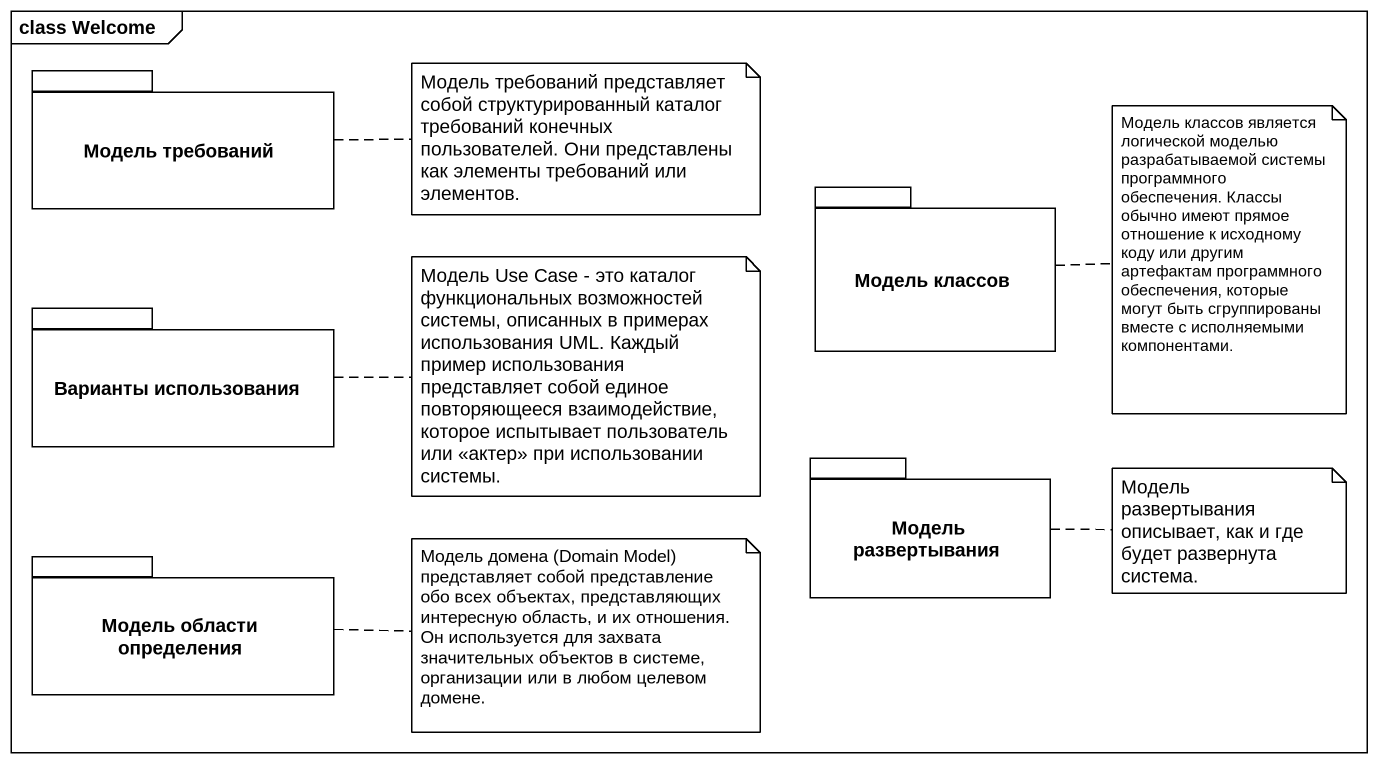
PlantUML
@startuml
mainframe class Welcome
package "Модель требований" as Модель_требований {
}
package "Модель классов" as Модель_классов {
}
package "Варианты использования" as Варианты_использования {
}
package "Модель развертывания" as Модель_развертывания {
}
package "Модель области определения" as Модель_области_определения {
}
note right of Модель_требований : Модель требований представляет собой структурированный каталог требований конечных пользователей. Они представлены как элементы требований или элементов.
note right of Модель_классов : Модель классов является логической моделью разрабатываемой системы программного обеспечения. Классы обычно имеют прямое отношение к исходному коду или другим артефактам программного обеспечения, которые могут быть сгруппированы вместе с исполняемыми компонентами.
note right of Варианты_использования : Модель Use Case - это каталог функциональных возможностей системы, описанных в примерах использования UML. Каждый пример использования представляет собой единое повторяющееся взаимодействие, которое испытывает пользователь или <<актер>> при использовании системы.
note right of Модель_развертывания : Модель развертывания описывает, как и где будет развернута система.
note right of Модель_области_определения : Модель домена (Domain Model) представляет собой представление обо всех объектах, представляющих интересную область, и их отношения. Он используется для захвата значительных объектов в системе, организации или в любом целевом домене.
@enduml
